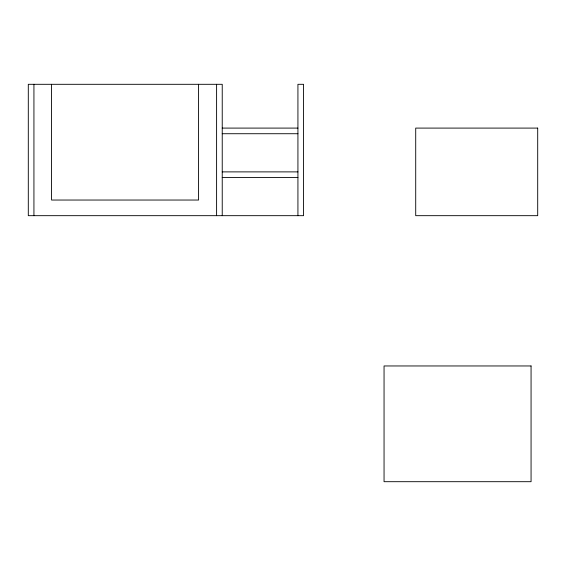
<?xml version="1.0" encoding="UTF-8"?>
<svg xmlns="http://www.w3.org/2000/svg" width="566" height="566" viewBox="0 0 566 566"><rect width="100%" height="100%" fill="white"/><g stroke="black" fill="none" stroke-linecap="round" stroke-linejoin="round"><path stroke-width="0.85" d="M222.233 128.093L297.928 128.093M222.233 133.725L297.928 133.725M222.233 171.887L297.928 171.887M222.233 177.519L297.928 177.519M297.928 215.674L297.928 84.306L303.56 84.306L303.56 215.674L28.3 215.674L28.3 84.306L222.233 84.306L222.233 215.674M216.601 84.306L216.601 215.674M198.581 84.306L198.581 200.039L51.57 200.039L51.57 84.306M33.932 84.306L33.932 215.674M537.7 128.093L415.713 128.093L415.713 215.674L537.7 215.674L537.7 128.093M531.064 365.961L384.052 365.961L384.052 481.694L531.064 481.694L531.064 365.961"/></g></svg>
